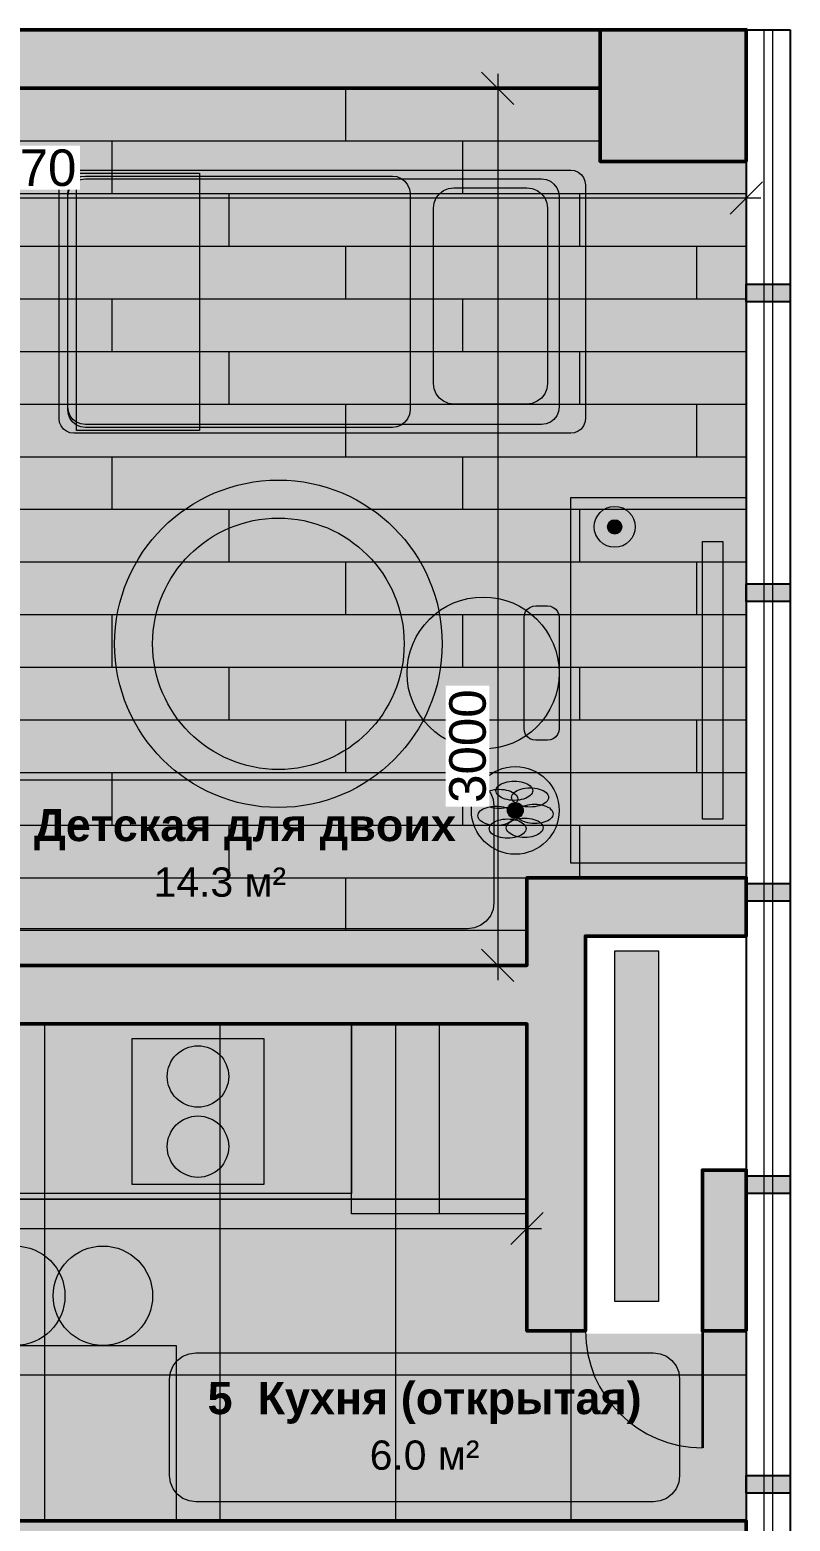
# Model space of a CAD drawing. Header units: millimetres. Extents: x 0 to 11500, y 0 to 14350.
# Drawn here: x 8900 to 11500, y 9249 to 14350 of the extents above; entities that cross this region are included whole.
import ezdxf
from ezdxf.enums import TextEntityAlignment as Align

# ---------------------------------------------------------------- set-up
doc = ezdxf.new("R2010")
doc.units = ezdxf.units.MM
for name, color, linetype, lineweight, true_color in [('A-COLS', 7, 'Continuous', 50, 0x000000), ('A-DIMS', 7, 'Continuous', 13, 0x000000), ('A-DOOR', 7, 'Continuous', 35, 0x000000), ('A-DOOR-SWING', 7, 'Continuous', 13, 0x404040), ('A-GLAZ', 7, 'Continuous', 18, 0x1a6bc7), ('A-GLAZ-FRAME', 7, 'Continuous', 25, 0x000000), ('A-TEXT', 7, 'Continuous', 18, 0x000000), ('A-WALL', 7, 'Continuous', 50, 0x000000), ('A-WALL-FILL', 7, 'Continuous', 13, 0x999999), ('I-FLOOR', 7, 'Continuous', 13, 0x595959), ('I-FLOOR-PAT', 7, 'Continuous', 13, 0x595959), ('I-FURN', 7, 'Continuous', 13, 0x595959), ('I-LABEL', 7, 'Continuous', 13, 0x595959), ('I-PLANT', 7, 'Continuous', 13, 0x595959), ('I-RUG', 7, 'Continuous', 13, 0x595959)]:
    doc.layers.add(name, color=color, linetype=linetype, lineweight=lineweight, true_color=true_color)
doc.styles.add('PLAN-BOLD', font='arialbd.ttf')
doc.styles.add('PLAN-REGULAR', font='arial.ttf')
doc.dimstyles.new('PLAN-1-50', dxfattribs={"dimscale": 50, "dimtxt": 2.5, "dimasz": 2.5, "dimexe": 1, "dimexo": 0, "dimgap": 0.8, "dimtad": 1, "dimdec": 0, "dimtxsty": 'PLAN-REGULAR', "dimtsz": 1.1, "dimcen": 2.5, "dimdle": 1, "dimazin": 3, "dimtfac": 1, "dimtmove": 0, "dimatfit": 3, "dimtfill": 1, "dimlwd": 13, "dimlwe": 13})

msp = doc.modelspace()

# ---------------------------------------------------------------- hatches: boundary and pattern name
at = {"layer": 'A-COLS', "true_color": 0x000000}
h = msp.add_hatch(color=7, dxfattribs=at)
h.dxf.hatch_style = 1
h.paths.add_polyline_path([(11350, 13900), (11350, 14350), (10850, 14350), (10850, 13900)])
h = msp.add_hatch(color=7, dxfattribs=at)
h.dxf.hatch_style = 1
h.paths.add_polyline_path([(11350, 9900), (11350, 10450), (11200, 10450), (11200, 9900)])
at = {"layer": 'A-GLAZ-FRAME', "true_color": 0x000000}
h = msp.add_hatch(color=7, dxfattribs=at)
h.dxf.hatch_style = 1
h.paths.add_polyline_path([(11350, 13480), (11500, 13480), (11500, 13420), (11350, 13420)])
h = msp.add_hatch(color=7, dxfattribs=at)
h.dxf.hatch_style = 1
h.paths.add_polyline_path([(11350, 12455), (11500, 12455), (11500, 12395), (11350, 12395)])
h = msp.add_hatch(color=7, dxfattribs=at)
h.dxf.hatch_style = 1
h.paths.add_polyline_path([(11350, 11430), (11500, 11430), (11500, 11370), (11350, 11370)])
h = msp.add_hatch(color=7, dxfattribs=at)
h.dxf.hatch_style = 1
h.paths.add_polyline_path([(11350, 10430), (11500, 10430), (11500, 10370), (11350, 10370)])
h = msp.add_hatch(color=7, dxfattribs=at)
h.dxf.hatch_style = 1
h.paths.add_polyline_path([(11350, 9405), (11500, 9405), (11500, 9345), (11350, 9345)])
at = {"layer": 'A-WALL-FILL', "true_color": 0x33363b}
h = msp.add_hatch(color=7, dxfattribs=at)
h.dxf.hatch_style = 1
h.paths.add_polyline_path([(6180, 14150), (6180, 12052.8), (6180, 11770), (6313.6, 11636.4), (6455, 11777.8), (6380, 11852.8), (6380, 14150), (10850, 14150), (10850, 14350), (5350, 14350), (5350, 14150)])
h = msp.add_hatch(color=7, dxfattribs=at)
h.dxf.hatch_style = 1
h.paths.add_polyline_path([(6950, 10950), (6950, 10220), (7150, 10220), (7150, 10950), (10600, 10950), (10600, 9900), (10800, 9900), (10800, 11250), (11350, 11250), (11350, 11450), (10800, 11450), (10600, 11450), (10600, 11250), (10600, 11150), (7150, 11150), (7082.8, 11150), (7020.7, 11212.2), (6879.3, 11070.7), (6950, 11000)])
h = msp.add_hatch(color=7, dxfattribs=at)
h.dxf.hatch_style = 1
h.paths.add_polyline_path([(8750, 7800), (8750, 7900), (8200, 7900), (8200, 9050), (9700, 9050), (9700, 7900), (9450, 7900), (9450, 7800), (10100, 7800), (10100, 7900), (9800, 7900), (9800, 9050), (11350, 9050), (11350, 9250), (8200, 9250), (8000, 9250), (8000, 9050), (8000, 7050), (8200, 7050), (8200, 7800)])
at = {"layer": 'I-FLOOR', "true_color": 0xdebf94}
h = msp.add_hatch(color=7, dxfattribs=at)
h.dxf.hatch_style = 1
h.paths.add_polyline_path([(11350, 13900), (10850, 13900), (10850, 14150), (6380, 14150), (6380, 11852.8), (7082.8, 11150), (7150, 11150), (10600, 11150), (10600, 11250), (10600, 11450), (10800, 11450), (11350, 11450)])
at = {"layer": 'I-FLOOR', "true_color": 0xe0ded6}
h = msp.add_hatch(color=7, dxfattribs=at)
h.dxf.hatch_style = 1
h.paths.add_polyline_path([(11350, 9900), (11200, 9900), (11200, 9890), (10800, 9890), (10800, 9900), (10600, 9900), (10600, 10950), (7800, 10950), (7800, 10450), (7150, 10450), (7150, 10232), (7150.2, 10232), (7150.4, 10232), (7150.6, 10231.9), (7150.8, 10231.8), (7150.9, 10231.8), (7151.1, 10231.7), (7151.3, 10231.5), (7151.4, 10231.4), (7151.5, 10231.3), (7151.7, 10231.1), (7151.8, 10230.9), (7151.8, 10230.8), (7151.9, 10230.6), (7152, 10230.4), (7152, 10230.2), (7152, 10230), (7152, 9252), (8010, 9252), (8010.2, 9252), (8010.4, 9252), (8010.6, 9251.9), (8010.8, 9251.8), (8010.9, 9251.8), (8011.1, 9251.7), (8011.3, 9251.5), (8011.4, 9251.4), (8011.5, 9251.3), (8011.7, 9251.1), (8011.8, 9250.9), (8011.8, 9250.8), (8011.9, 9250.6), (8012, 9250.4), (8012, 9250.2), (8012, 9250), (8200, 9250), (11350, 9250)])
at = {"layer": 'I-FURN', "true_color": 0xede6db}
h = msp.add_hatch(color=7, dxfattribs=at)
h.dxf.hatch_style = 1
h.paths.add_polyline_path([(10750, 13870), (10762.9, 13868.3), (10775, 13863.3), (10785.4, 13855.4), (10793.3, 13845), (10798.3, 13832.9), (10800, 13820), (10800, 13020), (10798.3, 13007.1), (10793.3, 12995), (10785.4, 12984.6), (10775, 12976.7), (10762.9, 12971.7), (10750, 12970), (9050, 12970), (9037.1, 12971.7), (9025, 12976.7), (9014.6, 12984.6), (9006.7, 12995), (9001.7, 13007.1), (9000, 13020), (9000, 13820), (9001.7, 13832.9), (9006.7, 13845), (9014.6, 13855.4), (9025, 13863.3), (9037.1, 13868.3), (9050, 13870)])
at = {"layer": 'I-FURN', "true_color": 0x99bfeb}
h = msp.add_hatch(color=7, dxfattribs=at)
h.dxf.hatch_style = 1
h.paths.add_polyline_path([(10140, 13850), (10155.5, 13848), (10170, 13842), (10182.4, 13832.4), (10192, 13820), (10198, 13805.5), (10200, 13790), (10200, 13050), (10198, 13034.5), (10192, 13020), (10182.4, 13007.6), (10170, 12998), (10155.5, 12992), (10140, 12990), (9090, 12990), (9074.5, 12992), (9060, 12998), (9047.6, 13007.6), (9038, 13020), (9032, 13034.5), (9030, 13050), (9030, 13790), (9032, 13805.5), (9038, 13820), (9047.6, 13832.4), (9060, 13842), (9074.5, 13848), (9090, 13850)])
at = {"layer": 'I-FURN', "true_color": 0xffffff}
h = msp.add_hatch(color=7, dxfattribs=at)
h.dxf.hatch_style = 1
h.paths.add_polyline_path([(10650, 13840), (10665.5, 13838), (10680, 13832), (10692.4, 13822.4), (10702, 13810), (10708, 13795.5), (10710, 13780), (10710, 13060), (10708, 13044.5), (10702, 13030), (10692.4, 13017.6), (10680, 13008), (10665.5, 13002), (10650, 13000), (9090, 13000), (9074.5, 13002), (9060, 13008), (9047.6, 13017.6), (9038, 13030), (9032, 13044.5), (9030, 13060), (9030, 13780), (9032, 13795.5), (9038, 13810), (9047.6, 13822.4), (9060, 13832), (9074.5, 13838), (9090, 13840)])
at = {"layer": 'I-FURN', "true_color": 0xfacc73}
h = msp.add_hatch(color=7, dxfattribs=at)
h.dxf.hatch_style = 1
h.paths.add_polyline_path([(9060, 13860), (9480, 13860), (9480, 12980), (9060, 12980)])
at = {"layer": 'I-FURN', "true_color": 0xffffff}
h = msp.add_hatch(color=7, dxfattribs=at)
h.dxf.hatch_style = 1
h.paths.add_polyline_path([(10600, 13810), (10618.1, 13807.6), (10635, 13800.6), (10649.5, 13789.5), (10660.6, 13775), (10667.6, 13758.1), (10670, 13740), (10670, 13140), (10667.6, 13121.9), (10660.6, 13105), (10649.5, 13090.5), (10635, 13079.4), (10618.1, 13072.4), (10600, 13070), (10350, 13070), (10331.9, 13072.4), (10315, 13079.4), (10300.5, 13090.5), (10289.4, 13105), (10282.4, 13121.9), (10280, 13140), (10280, 13740), (10282.4, 13758.1), (10289.4, 13775), (10300.5, 13789.5), (10315, 13800.6), (10331.9, 13807.6), (10350, 13810)])
h = msp.add_hatch(color=7, dxfattribs=at)
h.dxf.hatch_style = 1
h.paths.add_polyline_path([(10750, 12750), (11350, 12750), (11350, 11500), (10750, 11500)])
at = {"layer": 'I-FURN', "true_color": 0xffe699}
h = msp.add_hatch(color=7, dxfattribs=at)
h.dxf.hatch_style = 1
edge = h.paths.add_edge_path()
edge.add_arc((10900, 12650), 70, 0, 360)
at = {"layer": 'I-FURN', "true_color": 0xfff7d9}
h = msp.add_hatch(color=7, dxfattribs=at)
h.dxf.hatch_style = 1
edge = h.paths.add_edge_path()
edge.add_arc((10900, 12650), 24.5, 0, 360)
at = {"layer": 'I-FURN', "true_color": 0x666673}
h = msp.add_hatch(color=7, dxfattribs=at)
h.dxf.hatch_style = 1
h.paths.add_polyline_path([(11200, 12600), (11270, 12600), (11270, 11650), (11200, 11650)])
at = {"layer": 'I-FURN', "true_color": 0x739ee0}
h = msp.add_hatch(color=7, dxfattribs=at)
h.dxf.hatch_style = 1
edge = h.paths.add_edge_path()
edge.add_arc((10450, 12150), 260, 0, 360)
at = {"layer": 'I-FURN', "true_color": 0x33363b}
h = msp.add_hatch(color=7, dxfattribs=at)
h.dxf.hatch_style = 1
h.paths.add_polyline_path([(10670, 12380), (10680.4, 12378.6), (10690, 12374.6), (10698.3, 12368.3), (10704.6, 12360), (10708.6, 12350.4), (10710, 12340), (10710, 11960), (10708.6, 11949.6), (10704.6, 11940), (10698.3, 11931.7), (10690, 11925.4), (10680.4, 11921.4), (10670, 11920), (10630, 11920), (10619.6, 11921.4), (10610, 11925.4), (10601.7, 11931.7), (10595.4, 11940), (10591.4, 11949.6), (10590, 11960), (10590, 12340), (10591.4, 12350.4), (10595.4, 12360), (10601.7, 12368.3), (10610, 12374.6), (10619.6, 12378.6), (10630, 12380)])
at = {"layer": 'I-FURN', "true_color": 0xd9d9d9}
h = msp.add_hatch(color=7, dxfattribs=at)
h.dxf.hatch_style = 1
h.paths.add_polyline_path([(10900, 11200), (11050, 11200), (11050, 10000), (10900, 10000)])
at = {"layer": 'I-FURN', "true_color": 0xf0ede8}
h = msp.add_hatch(color=7, dxfattribs=at)
h.dxf.hatch_style = 1
h.paths.add_polyline_path([(7800, 10950), (10600, 10950), (10600, 10350), (7800, 10350)])
at = {"layer": 'I-FURN', "true_color": 0x525257}
h = msp.add_hatch(color=7, dxfattribs=at)
h.dxf.hatch_style = 1
h.paths.add_polyline_path([(7800, 10950), (10000, 10950), (10000, 10370), (7800, 10370)])
at = {"layer": 'I-FURN', "true_color": 0xc7ccd4}
h = msp.add_hatch(color=7, dxfattribs=at)
h.dxf.hatch_style = 1
h.paths.add_polyline_path([(10000, 10950), (10600, 10950), (10600, 10300), (10000, 10300)])
at = {"layer": 'I-FURN', "true_color": 0x141417}
h = msp.add_hatch(color=7, dxfattribs=at)
h.dxf.hatch_style = 1
h.paths.add_polyline_path([(9250, 10900), (9700, 10900), (9700, 10400), (9250, 10400)])
at = {"layer": 'I-FURN', "true_color": 0x33363b}
h = msp.add_hatch(color=7, dxfattribs=at)
h.dxf.hatch_style = 1
edge = h.paths.add_edge_path()
edge.add_arc((8850, 10020), 170, 0, 360)
h = msp.add_hatch(color=7, dxfattribs=at)
h.dxf.hatch_style = 1
edge = h.paths.add_edge_path()
edge.add_arc((9150, 10020), 170, 0, 360)
at = {"layer": 'I-FURN', "true_color": 0x785740}
h = msp.add_hatch(color=7, dxfattribs=at)
h.dxf.hatch_style = 1
h.paths.add_polyline_path([(8300, 9850), (9400, 9850), (9400, 9250), (8300, 9250)])
at = {"layer": 'I-LABEL', "true_color": 0xffffff}
h = msp.add_hatch(color=7, dxfattribs=at)
h.dxf.hatch_style = 1
h.paths.add_polyline_path([(10397.1, 11785), (10420.4, 11781.9), (10442.1, 11772.9), (10460.7, 11758.6), (10475, 11740), (10484, 11718.3), (10487.1, 11695), (10487.1, 11365), (10484, 11341.7), (10475, 11320), (10460.7, 11301.4), (10442.1, 11287.1), (10420.4, 11278.1), (10397.1, 11275), (8702.9, 11275), (8679.6, 11278.1), (8657.9, 11287.1), (8639.3, 11301.4), (8625, 11320), (8616, 11341.7), (8612.9, 11365), (8612.9, 11695), (8616, 11718.3), (8625, 11740), (8639.3, 11758.6), (8657.9, 11772.9), (8679.6, 11781.9), (8702.9, 11785)])
h = msp.add_hatch(color=7, dxfattribs=at)
h.dxf.hatch_style = 1
h.paths.add_polyline_path([(11032.1, 9825), (11055.4, 9821.9), (11077.1, 9812.9), (11095.8, 9798.6), (11110.1, 9780), (11119.1, 9758.3), (11122.1, 9735), (11122.1, 9405), (11119.1, 9381.7), (11110.1, 9360), (11095.8, 9341.4), (11077.1, 9327.1), (11055.4, 9318.1), (11032.1, 9315), (9467.9, 9315), (9444.6, 9318.1), (9422.9, 9327.1), (9404.2, 9341.4), (9389.9, 9360), (9380.9, 9381.7), (9377.9, 9405), (9377.9, 9735), (9380.9, 9758.3), (9389.9, 9780), (9404.2, 9798.6), (9422.9, 9812.9), (9444.6, 9821.9), (9467.9, 9825)])
at = {"layer": 'I-PLANT', "true_color": 0x5c995c}
h = msp.add_hatch(color=7, dxfattribs=at)
h.dxf.hatch_style = 1
edge = h.paths.add_edge_path()
edge.add_arc((10560, 11680), 150, 0, 360)
at = {"layer": 'I-PLANT', "true_color": 0x73b26b}
h = msp.add_hatch(color=7, dxfattribs=at)
h.dxf.hatch_style = 1
h.paths.add_polyline_path([(10568.2, 11719.4), (10567.7, 11715.1), (10566, 11710.9), (10563.4, 11706.8), (10559.8, 11702.9), (10555.2, 11699.3), (10549.7, 11696.1), (10543.5, 11693.2), (10536.7, 11690.8), (10529.3, 11688.9), (10521.5, 11687.5), (10513.4, 11686.7), (10505.2, 11686.4), (10497, 11686.7), (10488.9, 11687.5), (10481.1, 11688.9), (10473.7, 11690.8), (10466.8, 11693.2), (10460.6, 11696.1), (10455.2, 11699.3), (10450.6, 11702.9), (10447, 11706.8), (10444.3, 11710.9), (10442.7, 11715.1), (10442.2, 11719.4), (10442.7, 11723.7), (10444.3, 11727.9), (10447, 11732), (10450.6, 11735.9), (10455.2, 11739.5), (10460.6, 11742.7), (10466.8, 11745.6), (10473.7, 11748), (10481.1, 11749.9), (10488.9, 11751.3), (10497, 11752.1), (10505.2, 11752.4), (10513.4, 11752.1), (10521.5, 11751.3), (10529.3, 11749.9), (10536.7, 11748), (10543.5, 11745.6), (10549.7, 11742.7), (10555.2, 11739.5), (10559.8, 11735.9), (10563.4, 11732), (10566, 11727.9), (10567.7, 11723.7)])
h = msp.add_hatch(color=7, dxfattribs=at)
h.dxf.hatch_style = 1
h.paths.add_polyline_path([(10619.6, 11747.4), (10619.1, 11743.1), (10617.5, 11738.9), (10614.8, 11734.8), (10611.2, 11730.9), (10606.6, 11727.3), (10601.2, 11724.1), (10595, 11721.2), (10588.1, 11718.8), (10580.7, 11716.9), (10572.9, 11715.5), (10564.9, 11714.7), (10556.6, 11714.4), (10548.4, 11714.7), (10540.3, 11715.5), (10532.5, 11716.9), (10525.1, 11718.8), (10518.3, 11721.2), (10512.1, 11724.1), (10506.7, 11727.3), (10502.1, 11730.9), (10498.4, 11734.8), (10495.8, 11738.9), (10494.2, 11743.1), (10493.6, 11747.4), (10494.2, 11751.7), (10495.8, 11756), (10498.4, 11760), (10502.1, 11763.9), (10506.7, 11767.5), (10512.1, 11770.8), (10518.3, 11773.6), (10525.1, 11776), (10532.5, 11777.9), (10540.3, 11779.3), (10548.4, 11780.1), (10556.6, 11780.4), (10564.9, 11780.1), (10572.9, 11779.3), (10580.7, 11777.9), (10588.1, 11776), (10595, 11773.6), (10601.2, 11770.8), (10606.6, 11767.5), (10611.2, 11763.9), (10614.8, 11760), (10617.5, 11756), (10619.1, 11751.7)])
h = msp.add_hatch(color=7, dxfattribs=at)
h.dxf.hatch_style = 1
h.paths.add_polyline_path([(10673.6, 11724.7), (10673.1, 11720.4), (10671.5, 11716.1), (10668.8, 11712), (10665.2, 11708.2), (10660.6, 11704.6), (10655.2, 11701.3), (10649, 11698.5), (10642.1, 11696.1), (10634.7, 11694.2), (10626.9, 11692.8), (10618.8, 11691.9), (10610.6, 11691.7), (10602.4, 11691.9), (10594.3, 11692.8), (10586.5, 11694.2), (10579.1, 11696.1), (10572.3, 11698.5), (10566.1, 11701.3), (10560.6, 11704.6), (10556.1, 11708.2), (10552.4, 11712), (10549.8, 11716.1), (10548.1, 11720.4), (10547.6, 11724.7), (10548.1, 11729), (10549.8, 11733.2), (10552.4, 11737.3), (10556.1, 11741.2), (10560.6, 11744.8), (10566.1, 11748), (10572.3, 11750.8), (10579.1, 11753.2), (10586.5, 11755.2), (10594.3, 11756.5), (10602.4, 11757.4), (10610.6, 11757.7), (10618.8, 11757.4), (10626.9, 11756.5), (10634.7, 11755.2), (10642.1, 11753.2), (10649, 11750.8), (10655.2, 11748), (10660.6, 11744.8), (10665.2, 11741.2), (10668.8, 11737.3), (10671.5, 11733.2), (10673.1, 11729)])
h = msp.add_hatch(color=7, dxfattribs=at)
h.dxf.hatch_style = 1
h.paths.add_polyline_path([(10558, 11661.7), (10557.5, 11657.4), (10555.9, 11653.2), (10553.2, 11649.1), (10549.6, 11645.2), (10545, 11641.6), (10539.6, 11638.4), (10533.4, 11635.5), (10526.5, 11633.1), (10519.1, 11631.2), (10511.3, 11629.8), (10503.2, 11629), (10495, 11628.7), (10486.8, 11629), (10478.7, 11629.8), (10470.9, 11631.2), (10463.5, 11633.1), (10456.7, 11635.5), (10450.5, 11638.4), (10445, 11641.6), (10440.5, 11645.2), (10436.8, 11649.1), (10434.2, 11653.2), (10432.6, 11657.4), (10432, 11661.7), (10432.6, 11666), (10434.2, 11670.3), (10436.8, 11674.3), (10440.5, 11678.2), (10445, 11681.8), (10450.5, 11685.1), (10456.7, 11687.9), (10463.5, 11690.3), (10470.9, 11692.2), (10478.7, 11693.6), (10486.8, 11694.4), (10495, 11694.7), (10503.2, 11694.4), (10511.3, 11693.6), (10519.1, 11692.2), (10526.5, 11690.3), (10533.4, 11687.9), (10539.6, 11685.1), (10545, 11681.8), (10549.6, 11678.2), (10553.2, 11674.3), (10555.9, 11670.3), (10557.5, 11666)])
at = {"layer": 'I-PLANT', "true_color": 0x8c6140}
h = msp.add_hatch(color=7, dxfattribs=at)
h.dxf.hatch_style = 1
edge = h.paths.add_edge_path()
edge.add_arc((10560, 11680), 27, 0, 360)
at = {"layer": 'I-PLANT', "true_color": 0x73b26b}
h = msp.add_hatch(color=7, dxfattribs=at)
h.dxf.hatch_style = 1
h.paths.add_polyline_path([(10689.5, 11668.3), (10688.9, 11664), (10687.3, 11659.7), (10684.7, 11655.7), (10681, 11651.8), (10676.5, 11648.2), (10671, 11644.9), (10664.8, 11642.1), (10658, 11639.7), (10650.6, 11637.8), (10642.8, 11636.4), (10634.7, 11635.6), (10626.5, 11635.3), (10618.3, 11635.6), (10610.2, 11636.4), (10602.4, 11637.8), (10595, 11639.7), (10588.1, 11642.1), (10581.9, 11644.9), (10576.5, 11648.2), (10571.9, 11651.8), (10568.3, 11655.7), (10565.6, 11659.7), (10564, 11664), (10563.5, 11668.3), (10564, 11672.6), (10565.6, 11676.8), (10568.3, 11680.9), (10571.9, 11684.8), (10576.5, 11688.4), (10581.9, 11691.6), (10588.1, 11694.5), (10595, 11696.9), (10602.4, 11698.8), (10610.2, 11700.2), (10618.3, 11701), (10626.5, 11701.3), (10634.7, 11701), (10642.8, 11700.2), (10650.6, 11698.8), (10658, 11696.9), (10664.8, 11694.5), (10671, 11691.6), (10676.5, 11688.4), (10681, 11684.8), (10684.7, 11680.9), (10687.3, 11676.8), (10688.9, 11672.6)])
h = msp.add_hatch(color=7, dxfattribs=at)
h.dxf.hatch_style = 1
h.paths.add_polyline_path([(10596.8, 11617.8), (10596.2, 11613.5), (10594.6, 11609.3), (10592, 11605.2), (10588.3, 11601.3), (10583.8, 11597.7), (10578.3, 11594.5), (10572.1, 11591.6), (10565.3, 11589.2), (10557.9, 11587.3), (10550.1, 11585.9), (10542, 11585.1), (10533.8, 11584.8), (10525.6, 11585.1), (10517.5, 11585.9), (10509.7, 11587.3), (10502.3, 11589.2), (10495.4, 11591.6), (10489.2, 11594.5), (10483.8, 11597.7), (10479.2, 11601.3), (10475.6, 11605.2), (10472.9, 11609.3), (10471.3, 11613.5), (10470.8, 11617.8), (10471.3, 11622.1), (10472.9, 11626.3), (10475.6, 11630.4), (10479.2, 11634.3), (10483.8, 11637.9), (10489.2, 11641.1), (10495.4, 11644), (10502.3, 11646.4), (10509.7, 11648.3), (10517.5, 11649.7), (10525.6, 11650.5), (10533.8, 11650.8), (10542, 11650.5), (10550.1, 11649.7), (10557.9, 11648.3), (10565.3, 11646.4), (10572.1, 11644), (10578.3, 11641.1), (10583.8, 11637.9), (10588.3, 11634.3), (10592, 11630.4), (10594.6, 11626.3), (10596.2, 11622.1)])
h = msp.add_hatch(color=7, dxfattribs=at)
h.dxf.hatch_style = 1
h.paths.add_polyline_path([(10655.3, 11620.7), (10654.7, 11616.4), (10653.1, 11612.2), (10650.5, 11608.1), (10646.8, 11604.2), (10642.3, 11600.6), (10636.8, 11597.4), (10630.6, 11594.5), (10623.8, 11592.1), (10616.4, 11590.2), (10608.6, 11588.8), (10600.5, 11588), (10592.3, 11587.7), (10584.1, 11588), (10576, 11588.8), (10568.2, 11590.2), (10560.8, 11592.1), (10553.9, 11594.5), (10547.7, 11597.4), (10542.3, 11600.6), (10537.7, 11604.2), (10534.1, 11608.1), (10531.4, 11612.2), (10529.8, 11616.4), (10529.3, 11620.7), (10529.8, 11625), (10531.4, 11629.3), (10534.1, 11633.3), (10537.7, 11637.2), (10542.3, 11640.8), (10547.7, 11644.1), (10553.9, 11646.9), (10560.8, 11649.3), (10568.2, 11651.2), (10576, 11652.6), (10584.1, 11653.4), (10592.3, 11653.7), (10600.5, 11653.4), (10608.6, 11652.6), (10616.4, 11651.2), (10623.8, 11649.3), (10630.6, 11646.9), (10636.8, 11644.1), (10642.3, 11640.8), (10646.8, 11637.2), (10650.5, 11633.3), (10653.1, 11629.3), (10654.7, 11625)])
at = {"layer": 'I-RUG', "true_color": 0xc7def7}
h = msp.add_hatch(color=7, dxfattribs=at)
h.dxf.hatch_style = 1
edge = h.paths.add_edge_path()
edge.add_arc((9750, 12250), 560, 0, 360)

# ---------------------------------------------------------------- linework, layer by layer
at = {"layer": 'A-COLS'}
for points in [[(11350, 13900), (11350, 14350), (10850, 14350), (10850, 13900)], [(11350, 9900), (11350, 10450), (11200, 10450), (11200, 9900)]]:
    msp.add_lwpolyline(points, close=True, dxfattribs=at)
at = {"layer": 'A-DOOR'}
msp.add_line((11200, 9900), (11200, 9500), dxfattribs=at)
at = {"layer": 'A-DOOR-SWING'}
msp.add_arc((11200, 9900), 400, -180, -90, dxfattribs=at)
at = {"layer": 'A-GLAZ'}
for p, q in [((11410, 14350), (11410, 0)), ((11440, 14350), (11440, 0))]:
    msp.add_line(p, q, dxfattribs=at)
at = {"layer": 'A-GLAZ-FRAME'}
for p, q in [((11350, 14350), (11350, 0)), ((11350, 14350), (11500, 14350)), ((11500, 14350), (11500, 0))]:
    msp.add_line(p, q, dxfattribs=at)
for points in [[(11350, 13480), (11500, 13480), (11500, 13420), (11350, 13420)], [(11350, 12455), (11500, 12455), (11500, 12395), (11350, 12395)], [(11350, 11430), (11500, 11430), (11500, 11370), (11350, 11370)], [(11350, 10430), (11500, 10430), (11500, 10370), (11350, 10370)], [(11350, 9405), (11500, 9405), (11500, 9345), (11350, 9345)]]:
    msp.add_lwpolyline(points, close=True, dxfattribs=at)
at = {"layer": 'A-WALL'}
for points in [[(6180, 14150), (6180, 12052.8), (6180, 11770), (6313.6, 11636.4), (6455, 11777.8), (6380, 11852.8), (6380, 14150), (10850, 14150), (10850, 14350), (5350, 14350), (5350, 14150)], [(6950, 10950), (6950, 10220), (7150, 10220), (7150, 10950), (10600, 10950), (10600, 9900), (10800, 9900), (10800, 11250), (11350, 11250), (11350, 11450), (10800, 11450), (10600, 11450), (10600, 11250), (10600, 11150), (7150, 11150), (7082.8, 11150), (7020.7, 11212.2), (6879.3, 11070.7), (6950, 11000)], [(8750, 7800), (8750, 7900), (8200, 7900), (8200, 9050), (9700, 9050), (9700, 7900), (9450, 7900), (9450, 7800), (10100, 7800), (10100, 7900), (9800, 7900), (9800, 9050), (11350, 9050), (11350, 9250), (8200, 9250), (8000, 9250), (8000, 9050), (8000, 7050), (8200, 7050), (8200, 7800)]]:
    msp.add_lwpolyline(points, close=True, dxfattribs=at)
at = {"layer": 'I-FLOOR-PAT', "lineweight": 9, "true_color": 0xc29e73}
for p, q in [((9980, 14150), (9980, 13970)), ((6380, 13970), (10850, 13970)), ((9180, 13970), (9180, 13790)), ((10380, 13970), (10380, 13790)), ((6380, 13790), (11350, 13790)), ((9580, 13790), (9580, 13610)), ((10780, 13790), (10780, 13610)), ((6380, 13610), (11350, 13610)), ((9980, 13610), (9980, 13430)), ((11180, 13610), (11180, 13430)), ((6380, 13430), (11350, 13430)), ((9180, 13430), (9180, 13250)), ((10380, 13430), (10380, 13250)), ((6380, 13250), (11350, 13250)), ((9580, 13250), (9580, 13070)), ((10780, 13250), (10780, 13070)), ((6380, 13070), (11350, 13070)), ((9980, 13070), (9980, 12890)), ((11180, 13070), (11180, 12890)), ((6380, 12890), (11350, 12890)), ((9180, 12890), (9180, 12710)), ((10380, 12890), (10380, 12710)), ((6380, 12710), (11350, 12710)), ((9580, 12710), (9580, 12530)), ((10780, 12710), (10780, 12530)), ((6380, 12530), (11350, 12530)), ((9980, 12530), (9980, 12350)), ((11180, 12530), (11180, 12350)), ((6380, 12350), (11350, 12350)), ((9180, 12350), (9180, 12170)), ((10380, 12350), (10380, 12170)), ((6380, 12170), (11350, 12170)), ((9580, 12170), (9580, 11990)), ((10780, 12170), (10780, 11990)), ((6380, 11990), (11350, 11990)), ((9980, 11990), (9980, 11810)), ((11180, 11990), (11180, 11810)), ((6422.8, 11810), (11350, 11810)), ((9180, 11810), (9180, 11630)), ((10380, 11810), (10380, 11630)), ((6602.8, 11630), (11350, 11630)), ((9580, 11630), (9580, 11450)), ((10780, 11630), (10780, 11450)), ((6782.8, 11450), (10600, 11450)), ((9980, 11450), (9980, 11270)), ((10600, 11450), (10800, 11450)), ((10800, 11450), (11350, 11450)), ((6962.8, 11270), (10600, 11270))]:
    msp.add_line(p, q, dxfattribs=at)
at = {"layer": 'I-FLOOR-PAT', "lineweight": 9, "true_color": 0xc2bfb8}
for p, q in [((8950, 10950), (8950, 9250)), ((9550, 10950), (9550, 9250)), ((10150, 10950), (10150, 9250)), ((7150, 10350), (10600, 10350)), ((10750, 9900), (10750, 9250)), ((7152, 9750), (11350, 9750))]:
    msp.add_line(p, q, dxfattribs=at)
at = {"layer": 'I-FURN', "lineweight": 13, "true_color": 0x8c9199}
msp.add_line((10300, 10950), (10300, 10300), dxfattribs=at)
at = {"layer": 'I-FURN', "lineweight": 13, "true_color": 0x4c4c52}
for points in [[(10750, 13870), (10762.9, 13868.3), (10775, 13863.3), (10785.4, 13855.4), (10793.3, 13845), (10798.3, 13832.9), (10800, 13820), (10800, 13020), (10798.3, 13007.1), (10793.3, 12995), (10785.4, 12984.6), (10775, 12976.7), (10762.9, 12971.7), (10750, 12970), (9050, 12970), (9037.1, 12971.7), (9025, 12976.7), (9014.6, 12984.6), (9006.7, 12995), (9001.7, 13007.1), (9000, 13020), (9000, 13820), (9001.7, 13832.9), (9006.7, 13845), (9014.6, 13855.4), (9025, 13863.3), (9037.1, 13868.3), (9050, 13870)], [(10750, 12750), (11350, 12750), (11350, 11500), (10750, 11500)], [(10670, 12380), (10680.4, 12378.6), (10690, 12374.6), (10698.3, 12368.3), (10704.6, 12360), (10708.6, 12350.4), (10710, 12340), (10710, 11960), (10708.6, 11949.6), (10704.6, 11940), (10698.3, 11931.7), (10690, 11925.4), (10680.4, 11921.4), (10670, 11920), (10630, 11920), (10619.6, 11921.4), (10610, 11925.4), (10601.7, 11931.7), (10595.4, 11940), (10591.4, 11949.6), (10590, 11960), (10590, 12340), (10591.4, 12350.4), (10595.4, 12360), (10601.7, 12368.3), (10610, 12374.6), (10619.6, 12378.6), (10630, 12380)], [(10900, 11200), (11050, 11200), (11050, 10000), (10900, 10000)], [(7800, 10950), (10600, 10950), (10600, 10350), (7800, 10350)], [(7800, 10950), (10000, 10950), (10000, 10370), (7800, 10370)], [(10000, 10950), (10600, 10950), (10600, 10300), (10000, 10300)], [(9250, 10900), (9700, 10900), (9700, 10400), (9250, 10400)], [(8300, 9850), (9400, 9850), (9400, 9250), (8300, 9250)]]:
    msp.add_lwpolyline(points, close=True, dxfattribs=at)
at = {"layer": 'I-FURN', "lineweight": 13, "true_color": 0x80808c}
msp.add_lwpolyline([(10140, 13850), (10155.5, 13848), (10170, 13842), (10182.4, 13832.4), (10192, 13820), (10198, 13805.5), (10200, 13790), (10200, 13050), (10198, 13034.5), (10192, 13020), (10182.4, 13007.6), (10170, 12998), (10155.5, 12992), (10140, 12990), (9090, 12990), (9074.5, 12992), (9060, 12998), (9047.6, 13007.6), (9038, 13020), (9032, 13034.5), (9030, 13050), (9030, 13790), (9032, 13805.5), (9038, 13820), (9047.6, 13832.4), (9060, 13842), (9074.5, 13848), (9090, 13850)], close=True, dxfattribs=at)
at = {"layer": 'I-FURN', "lineweight": 13, "true_color": 0xb2b2b2}
msp.add_lwpolyline([(10650, 13840), (10665.5, 13838), (10680, 13832), (10692.4, 13822.4), (10702, 13810), (10708, 13795.5), (10710, 13780), (10710, 13060), (10708, 13044.5), (10702, 13030), (10692.4, 13017.6), (10680, 13008), (10665.5, 13002), (10650, 13000), (9090, 13000), (9074.5, 13002), (9060, 13008), (9047.6, 13017.6), (9038, 13030), (9032, 13044.5), (9030, 13060), (9030, 13780), (9032, 13795.5), (9038, 13810), (9047.6, 13822.4), (9060, 13832), (9074.5, 13838), (9090, 13840)], close=True, dxfattribs=at)
at = {"layer": 'I-FURN', "lineweight": 13, "true_color": 0x666673}
msp.add_lwpolyline([(9060, 13860), (9480, 13860), (9480, 12980), (9060, 12980)], close=True, dxfattribs=at)
at = {"layer": 'I-FURN', "lineweight": 13, "true_color": 0x99999e}
msp.add_lwpolyline([(10600, 13810), (10618.1, 13807.6), (10635, 13800.6), (10649.5, 13789.5), (10660.6, 13775), (10667.6, 13758.1), (10670, 13740), (10670, 13140), (10667.6, 13121.9), (10660.6, 13105), (10649.5, 13090.5), (10635, 13079.4), (10618.1, 13072.4), (10600, 13070), (10350, 13070), (10331.9, 13072.4), (10315, 13079.4), (10300.5, 13090.5), (10289.4, 13105), (10282.4, 13121.9), (10280, 13140), (10280, 13740), (10282.4, 13758.1), (10289.4, 13775), (10300.5, 13789.5), (10315, 13800.6), (10331.9, 13807.6), (10350, 13810)], close=True, dxfattribs=at)
at = {"layer": 'I-FURN', "lineweight": 5}
msp.add_lwpolyline([(11200, 12600), (11270, 12600), (11270, 11650), (11200, 11650)], close=True, dxfattribs=at)
at = {"layer": 'I-FURN', "lineweight": 13, "true_color": 0xbf9e4c}
msp.add_circle((10900, 12650), 70, dxfattribs=at)
at = {"layer": 'I-FURN', "lineweight": 9, "true_color": 0xbf9e4c}
msp.add_circle((10900, 12650), 24.5, dxfattribs=at)
at = {"layer": 'I-FURN', "lineweight": 13, "true_color": 0x4c4c52}
for centre, radius in [((10450, 12150), 260), ((8850, 10020), 170), ((9150, 10020), 170)]:
    msp.add_circle(centre, radius, dxfattribs=at)
at = {"layer": 'I-FURN', "lineweight": 13, "true_color": 0x8c8c94}
for centre in [(9475, 10770), (9475, 10530)]:
    msp.add_circle(centre, 105, dxfattribs=at)
at = {"layer": 'I-LABEL', "lineweight": 13, "true_color": 0x8c8c94}
msp.add_lwpolyline([(8702.9, 11785), (10397.1, 11785), (10420.4, 11781.9), (10442.1, 11772.9), (10460.7, 11758.6), (10475, 11740), (10484, 11718.3), (10487.1, 11695), (10487.1, 11365), (10484, 11341.7), (10475, 11320), (10460.7, 11301.4), (10442.1, 11287.1), (10420.4, 11278.1), (10397.1, 11275), (8702.9, 11275)], dxfattribs=at)
msp.add_lwpolyline([(11032.1, 9825), (11055.4, 9821.9), (11077.1, 9812.9), (11095.8, 9798.6), (11110.1, 9780), (11119.1, 9758.3), (11122.1, 9735), (11122.1, 9405), (11119.1, 9381.7), (11110.1, 9360), (11095.8, 9341.4), (11077.1, 9327.1), (11055.4, 9318.1), (11032.1, 9315), (9467.9, 9315), (9444.6, 9318.1), (9422.9, 9327.1), (9404.2, 9341.4), (9389.9, 9360), (9380.9, 9381.7), (9377.9, 9405), (9377.9, 9735), (9380.9, 9758.3), (9389.9, 9780), (9404.2, 9798.6), (9422.9, 9812.9), (9444.6, 9821.9), (9467.9, 9825)], close=True, dxfattribs=at)
at = {"layer": 'I-PLANT', "lineweight": 9, "true_color": 0x38703d}
for points in [[(10568.2, 11719.4), (10567.7, 11715.1), (10566, 11710.9), (10563.4, 11706.8), (10559.8, 11702.9), (10555.2, 11699.3), (10549.7, 11696.1), (10543.5, 11693.2), (10536.7, 11690.8), (10529.3, 11688.9), (10521.5, 11687.5), (10513.4, 11686.7), (10505.2, 11686.4), (10497, 11686.7), (10488.9, 11687.5), (10481.1, 11688.9), (10473.7, 11690.8), (10466.8, 11693.2), (10460.6, 11696.1), (10455.2, 11699.3), (10450.6, 11702.9), (10447, 11706.8), (10444.3, 11710.9), (10442.7, 11715.1), (10442.2, 11719.4), (10442.7, 11723.7), (10444.3, 11727.9), (10447, 11732), (10450.6, 11735.9), (10455.2, 11739.5), (10460.6, 11742.7), (10466.8, 11745.6), (10473.7, 11748), (10481.1, 11749.9), (10488.9, 11751.3), (10497, 11752.1), (10505.2, 11752.4), (10513.4, 11752.1), (10521.5, 11751.3), (10529.3, 11749.9), (10536.7, 11748), (10543.5, 11745.6), (10549.7, 11742.7), (10555.2, 11739.5), (10559.8, 11735.9), (10563.4, 11732), (10566, 11727.9), (10567.7, 11723.7)], [(10619.6, 11747.4), (10619.1, 11743.1), (10617.5, 11738.9), (10614.8, 11734.8), (10611.2, 11730.9), (10606.6, 11727.3), (10601.2, 11724.1), (10595, 11721.2), (10588.1, 11718.8), (10580.7, 11716.9), (10572.9, 11715.5), (10564.9, 11714.7), (10556.6, 11714.4), (10548.4, 11714.7), (10540.3, 11715.5), (10532.5, 11716.9), (10525.1, 11718.8), (10518.3, 11721.2), (10512.1, 11724.1), (10506.7, 11727.3), (10502.1, 11730.9), (10498.4, 11734.8), (10495.8, 11738.9), (10494.2, 11743.1), (10493.6, 11747.4), (10494.2, 11751.7), (10495.8, 11756), (10498.4, 11760), (10502.1, 11763.9), (10506.7, 11767.5), (10512.1, 11770.8), (10518.3, 11773.6), (10525.1, 11776), (10532.5, 11777.9), (10540.3, 11779.3), (10548.4, 11780.1), (10556.6, 11780.4), (10564.9, 11780.1), (10572.9, 11779.3), (10580.7, 11777.9), (10588.1, 11776), (10595, 11773.6), (10601.2, 11770.8), (10606.6, 11767.5), (10611.2, 11763.9), (10614.8, 11760), (10617.5, 11756), (10619.1, 11751.7)], [(10673.6, 11724.7), (10673.1, 11720.4), (10671.5, 11716.1), (10668.8, 11712), (10665.2, 11708.2), (10660.6, 11704.6), (10655.2, 11701.3), (10649, 11698.5), (10642.1, 11696.1), (10634.7, 11694.2), (10626.9, 11692.8), (10618.8, 11691.9), (10610.6, 11691.7), (10602.4, 11691.9), (10594.3, 11692.8), (10586.5, 11694.2), (10579.1, 11696.1), (10572.3, 11698.5), (10566.1, 11701.3), (10560.6, 11704.6), (10556.1, 11708.2), (10552.4, 11712), (10549.8, 11716.1), (10548.1, 11720.4), (10547.6, 11724.7), (10548.1, 11729), (10549.8, 11733.2), (10552.4, 11737.3), (10556.1, 11741.2), (10560.6, 11744.8), (10566.1, 11748), (10572.3, 11750.8), (10579.1, 11753.2), (10586.5, 11755.2), (10594.3, 11756.5), (10602.4, 11757.4), (10610.6, 11757.7), (10618.8, 11757.4), (10626.9, 11756.5), (10634.7, 11755.2), (10642.1, 11753.2), (10649, 11750.8), (10655.2, 11748), (10660.6, 11744.8), (10665.2, 11741.2), (10668.8, 11737.3), (10671.5, 11733.2), (10673.1, 11729)], [(10558, 11661.7), (10557.5, 11657.4), (10555.9, 11653.2), (10553.2, 11649.1), (10549.6, 11645.2), (10545, 11641.6), (10539.6, 11638.4), (10533.4, 11635.5), (10526.5, 11633.1), (10519.1, 11631.2), (10511.3, 11629.8), (10503.2, 11629), (10495, 11628.7), (10486.8, 11629), (10478.7, 11629.8), (10470.9, 11631.2), (10463.5, 11633.1), (10456.7, 11635.5), (10450.5, 11638.4), (10445, 11641.6), (10440.5, 11645.2), (10436.8, 11649.1), (10434.2, 11653.2), (10432.6, 11657.4), (10432, 11661.7), (10432.6, 11666), (10434.2, 11670.3), (10436.8, 11674.3), (10440.5, 11678.2), (10445, 11681.8), (10450.5, 11685.1), (10456.7, 11687.9), (10463.5, 11690.3), (10470.9, 11692.2), (10478.7, 11693.6), (10486.8, 11694.4), (10495, 11694.7), (10503.2, 11694.4), (10511.3, 11693.6), (10519.1, 11692.2), (10526.5, 11690.3), (10533.4, 11687.9), (10539.6, 11685.1), (10545, 11681.8), (10549.6, 11678.2), (10553.2, 11674.3), (10555.9, 11670.3), (10557.5, 11666)], [(10689.5, 11668.3), (10688.9, 11664), (10687.3, 11659.7), (10684.7, 11655.7), (10681, 11651.8), (10676.5, 11648.2), (10671, 11644.9), (10664.8, 11642.1), (10658, 11639.7), (10650.6, 11637.8), (10642.8, 11636.4), (10634.7, 11635.6), (10626.5, 11635.3), (10618.3, 11635.6), (10610.2, 11636.4), (10602.4, 11637.8), (10595, 11639.7), (10588.1, 11642.1), (10581.9, 11644.9), (10576.5, 11648.2), (10571.9, 11651.8), (10568.3, 11655.7), (10565.6, 11659.7), (10564, 11664), (10563.5, 11668.3), (10564, 11672.6), (10565.6, 11676.8), (10568.3, 11680.9), (10571.9, 11684.8), (10576.5, 11688.4), (10581.9, 11691.6), (10588.1, 11694.5), (10595, 11696.9), (10602.4, 11698.8), (10610.2, 11700.2), (10618.3, 11701), (10626.5, 11701.3), (10634.7, 11701), (10642.8, 11700.2), (10650.6, 11698.8), (10658, 11696.9), (10664.8, 11694.5), (10671, 11691.6), (10676.5, 11688.4), (10681, 11684.8), (10684.7, 11680.9), (10687.3, 11676.8), (10688.9, 11672.6)], [(10596.8, 11617.8), (10596.2, 11613.5), (10594.6, 11609.3), (10592, 11605.2), (10588.3, 11601.3), (10583.8, 11597.7), (10578.3, 11594.5), (10572.1, 11591.6), (10565.3, 11589.2), (10557.9, 11587.3), (10550.1, 11585.9), (10542, 11585.1), (10533.8, 11584.8), (10525.6, 11585.1), (10517.5, 11585.9), (10509.7, 11587.3), (10502.3, 11589.2), (10495.4, 11591.6), (10489.2, 11594.5), (10483.8, 11597.7), (10479.2, 11601.3), (10475.6, 11605.2), (10472.9, 11609.3), (10471.3, 11613.5), (10470.8, 11617.8), (10471.3, 11622.1), (10472.9, 11626.3), (10475.6, 11630.4), (10479.2, 11634.3), (10483.8, 11637.9), (10489.2, 11641.1), (10495.4, 11644), (10502.3, 11646.4), (10509.7, 11648.3), (10517.5, 11649.7), (10525.6, 11650.5), (10533.8, 11650.8), (10542, 11650.5), (10550.1, 11649.7), (10557.9, 11648.3), (10565.3, 11646.4), (10572.1, 11644), (10578.3, 11641.1), (10583.8, 11637.9), (10588.3, 11634.3), (10592, 11630.4), (10594.6, 11626.3), (10596.2, 11622.1)], [(10655.3, 11620.7), (10654.7, 11616.4), (10653.1, 11612.2), (10650.5, 11608.1), (10646.8, 11604.2), (10642.3, 11600.6), (10636.8, 11597.4), (10630.6, 11594.5), (10623.8, 11592.1), (10616.4, 11590.2), (10608.6, 11588.8), (10600.5, 11588), (10592.3, 11587.7), (10584.1, 11588), (10576, 11588.8), (10568.2, 11590.2), (10560.8, 11592.1), (10553.9, 11594.5), (10547.7, 11597.4), (10542.3, 11600.6), (10537.7, 11604.2), (10534.1, 11608.1), (10531.4, 11612.2), (10529.8, 11616.4), (10529.3, 11620.7), (10529.8, 11625), (10531.4, 11629.3), (10534.1, 11633.3), (10537.7, 11637.2), (10542.3, 11640.8), (10547.7, 11644.1), (10553.9, 11646.9), (10560.8, 11649.3), (10568.2, 11651.2), (10576, 11652.6), (10584.1, 11653.4), (10592.3, 11653.7), (10600.5, 11653.4), (10608.6, 11652.6), (10616.4, 11651.2), (10623.8, 11649.3), (10630.6, 11646.9), (10636.8, 11644.1), (10642.3, 11640.8), (10646.8, 11637.2), (10650.5, 11633.3), (10653.1, 11629.3), (10654.7, 11625)]]:
    msp.add_lwpolyline(points, close=True, dxfattribs=at)
at = {"layer": 'I-PLANT', "lineweight": 13, "true_color": 0x38703d}
msp.add_circle((10560, 11680), 150, dxfattribs=at)
at = {"layer": 'I-PLANT', "lineweight": 9, "true_color": 0x38703d}
msp.add_circle((10560, 11680), 27, dxfattribs=at)
at = {"layer": 'I-RUG', "lineweight": 13, "true_color": 0x80a8d9}
msp.add_circle((9750, 12250), 560, dxfattribs=at)
at = {"layer": 'I-RUG', "lineweight": 13, "true_color": 0x99bfe6}
msp.add_circle((9750, 12250), 430, dxfattribs=at)

# ---------------------------------------------------------------- texts
at = {"layer": 'A-TEXT'}
for s, height, style, p in [('4  Детская для двоих', 110, 'PLAN-BOLD', (9550, 11630)), ('14.3 м²', 100, 'PLAN-REGULAR', (9550, 11435)), ('5  Кухня (открытая)', 110, 'PLAN-BOLD', (10250, 9670)), ('6.0 м²', 100, 'PLAN-REGULAR', (10250, 9475))]:
    msp.add_text(s, height=height, dxfattribs=dict(at, style=style)).set_placement(p, align=Align.MIDDLE_CENTER)

# ---------------------------------------------------------------- next in the draw order: dimensions: what is measured, and where the dimension line sits
at = {"layer": 'A-DIMS'}
msp.add_linear_dim(base=(6380, 13775), p1=(6380, 13775), p2=(11350, 13775), dimstyle='PLAN-1-50', override={"dimse1": 1, "dimse2": 1}, dxfattribs=at).render()
msp.add_linear_dim(base=(7150, 10250), p1=(7150, 10250), p2=(10600, 10250), location=(7800, 10352.5), dimstyle='PLAN-1-50', override={"dimse1": 1, "dimse2": 1, "dimtmove": 2}, dxfattribs=at).render()

# ---------------------------------------------------------------- next in the draw order: dimensions: what is measured, and where the dimension line sits
msp.add_linear_dim(base=(10500, 14150), p1=(10500, 14150), p2=(10500, 11150), angle=90, location=(10397.5, 11900), dimstyle='PLAN-1-50', override={"dimse1": 1, "dimse2": 1, "dimtmove": 2}, dxfattribs=at).render()

doc.saveas('drawing.dxf')
